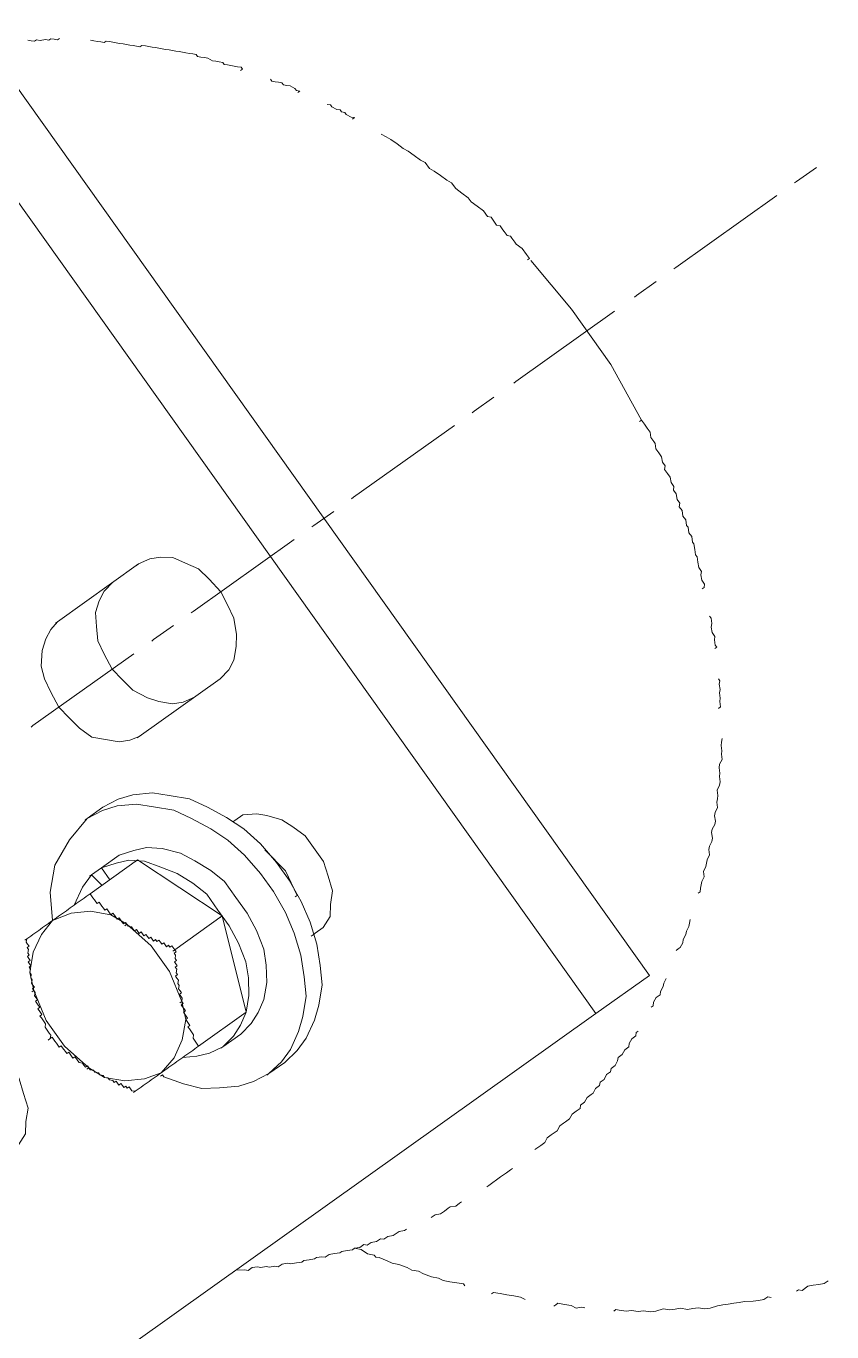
# Model space of a CAD drawing. Header units: feet. Extents: x 2321988 to 2329858, y 6722724 to 6730499.
# Drawn here: x 2326066.4843 to 2326066.7537, y 6726844.0058 to 6726844.4423 of the extents above; entities that cross this region are included whole.
import ezdxf

# ---------------------------------------------------------------- set-up
doc = ezdxf.new("R2010")
doc.units = ezdxf.units.FT
doc.header["$MEASUREMENT"] = 0
doc.layers.add('C-BESS-EQUIPMENT', color=255, linetype='Continuous')

# ---------------------------------------------------------------- blocks, each defined once
blk = doc.blocks.new('Midpoint Site Plan$0$A$C71e53a02')
at = {"lineweight": 9}
for points in [[(14.5878, 2.2462), (14.5781, 2.2364), (14.5684, 2.2267), (14.5586, 2.2267), (14.5489, 2.2169), (14.5294, 2.2072), (14.5196, 2.1974), (14.5099, 2.1974), (14.5001, 2.1877), (14.4904, 2.1779), (14.4806, 2.1779), (14.4904, 2.1779)], [(15.0069, 2.2462), (14.9971, 2.2462), (14.734, 2.2462), (14.734, -2.2559), (14.7438, -2.2559)], [(21.8184, 2.2462), (21.8087, 2.2462), (14.9971, 2.2462), (14.9971, -2.2559), (15.0069, -2.2559), (14.9971, -2.2559), (14.734, -2.2559)], [(14.3832, 2.1), (14.3735, 2.0902), (14.3637, 2.0805), (14.354, 2.0708), (14.3442, 2.061), (14.3345, 2.061), (14.3247, 2.0513), (14.315, 2.0415), (14.3052, 2.0318), (14.2955, 2.022), (14.2858, 2.0123), (14.276, 2.0025), (14.2663, 1.9928), (14.2565, 1.983), (14.2468, 1.9733), (14.237, 1.9636), (14.2273, 1.9636), (14.2175, 1.9538), (14.2078, 1.9441), (14.1981, 1.9343), (14.1883, 1.9246), (14.1786, 1.9148), (14.1688, 1.9051), (14.1591, 1.8953), (14.1493, 1.8856), (14.1396, 1.8759), (14.1298, 1.8661), (14.1201, 1.8564), (14.1103, 1.8466), (14.1006, 1.8369), (14.0909, 1.8271), (14.0811, 1.8174), (14.0714, 1.8076), (14.0714, 1.7979), (14.0616, 1.7882), (14.0519, 1.7784), (14.0421, 1.7687), (14.0324, 1.7492), (14.0226, 1.7394), (14.0129, 1.7297), (14.0032, 1.7199), (14.0032, 1.7102), (13.9934, 1.7005), (13.9837, 1.6907), (13.9739, 1.681), (13.9642, 1.6712), (13.9544, 1.6615), (13.9544, 1.6517), (13.9642, 1.6517)], [(14.3832, 2.1), (14.3832, 2.1)], [(13.8862, 1.5543), (13.8862, 1.5445), (13.8765, 1.5348), (13.8667, 1.525), (13.857, 1.5153), (13.857, 1.5056), (13.8472, 1.4958), (13.8375, 1.4861), (13.8278, 1.4666), (13.8278, 1.4568), (13.818, 1.4471), (13.8278, 1.4471)], [(13.7595, 1.3399), (13.7498, 1.3302), (13.7498, 1.3204), (13.74, 1.3009), (13.7303, 1.2912), (13.7303, 1.2814), (13.7206, 1.2717), (13.7206, 1.2619), (13.7108, 1.2425), (13.7011, 1.2327), (13.7108, 1.2327)], [(13.7595, 1.3399), (13.7595, 1.3399)], [(13.7011, 1.2327), (13.7011, 1.2327)], [(13.6523, 1.1158), (13.6426, 1.0963), (13.6329, 1.0768), (13.6231, 1.0476), (13.6134, 1.0183), (13.6036, 0.9988), (13.5939, 0.9696), (13.5841, 0.9404), (13.5744, 0.9209), (13.5744, 0.8916), (13.5646, 0.8722), (13.5549, 0.8429), (13.5452, 0.8137), (13.5354, 0.7942), (13.5354, 0.765), (13.5257, 0.7357), (13.5159, 0.7065), (13.5159, 0.687), (13.5062, 0.6578), (13.4964, 0.6285), (13.4964, 0.5993), (13.4867, 0.5896), (13.4867, 0.5798), (13.4867, 0.5603), (13.4867, 0.5506), (13.4769, 0.5408), (13.4769, 0.5213), (13.4769, 0.5116), (13.4769, 0.4921), (13.4672, 0.4824), (13.4672, 0.4726), (13.4672, 0.4531), (13.4672, 0.4434), (13.4575, 0.4142), (13.4575, 0.3849), (13.4575, 0.3654), (13.4672, 0.3654)], [(13.4575, 0.3557), (13.438, 0.1023), (13.438, -0.1705), (13.4672, -0.4239), (13.4672, -0.4434), (13.4672, -0.4629), (13.4672, -0.4824), (13.4769, -0.5019), (13.4769, -0.5213), (13.4769, -0.5311), (13.4867, -0.5506), (13.4867, -0.5701), (13.4867, -0.5896), (13.4964, -0.609), (13.4964, -0.6285), (13.5062, -0.6383), (13.5062, -0.6578), (13.5062, -0.6773), (13.5159, -0.6967), (13.5159, -0.7162), (13.5257, -0.726), (13.5257, -0.7455), (13.5354, -0.765), (13.5354, -0.7844), (13.5452, -0.7942), (13.5452, -0.8137), (13.5549, -0.8332), (13.5549, -0.8527), (13.5646, -0.8722), (13.5646, -0.8819), (13.5744, -0.9014), (13.5744, -0.9209), (13.5841, -0.9404), (13.5841, -0.9501), (13.5939, -0.9696), (13.6036, -0.9891), (13.6036, -0.9988), (13.6134, -1.0183), (13.6231, -1.0378), (13.6231, -1.0573), (13.6329, -1.067), (13.6426, -1.0865), (13.6426, -1.106), (13.6523, -1.1158), (13.6621, -1.1158)], [(15.4454, 0.2777), (15.3967, 0.268), (15.3577, 0.2485), (15.3187, 0.2193), (15.2895, 0.1705), (15.2602, 0.1218), (15.2505, 0.0633), (15.2407, -0.0049), (15.2505, -0.0633), (15.2602, -0.1218), (15.2895, -0.1803), (15.3187, -0.2193), (15.3577, -0.2582), (15.3967, -0.2777), (15.4454, -0.2875), (15.4551, -0.2875)], [(15.4454, -0.2875), (15.8449, -0.2875), (15.8839, -0.2777), (15.9229, -0.2582), (15.9618, -0.2193), (16.0008, -0.1803), (16.0203, -0.1218), (16.0301, -0.0633), (16.0398, -0.0049), (16.0301, 0.0633), (16.0203, 0.1218), (16.0008, 0.1705), (15.9618, 0.2193), (15.9229, 0.2485), (15.8839, 0.268), (15.8449, 0.2777), (15.8547, 0.2777)], [(15.8449, 0.2777), (15.4454, 0.2777), (15.4551, 0.2777)], [(15.5721, 0.2777), (15.6208, 0.268), (15.6598, 0.2485), (15.6987, 0.2193), (15.728, 0.1705), (15.7572, 0.1218), (15.767, 0.0633), (15.7767, -0.0049), (15.767, -0.0633), (15.7572, -0.1218), (15.728, -0.1803), (15.6987, -0.2193), (15.6598, -0.2582), (15.6208, -0.2777), (15.5721, -0.2875), (15.5818, -0.2875)], [(15.8449, -0.2875), (15.8547, -0.2875)], [(13.4672, -0.4239), (13.4769, -0.4239)], [(16.1275, -0.4336), (16.0593, -0.4434), (16.0008, -0.4629), (15.9326, -0.5019), (15.8839, -0.5506), (15.8254, -0.609), (15.7864, -0.6773), (15.7475, -0.7552), (15.7182, -0.8332), (15.6987, -0.9209), (15.689, -1.0183), (15.689, -1.106), (15.6987, -1.2035), (15.7182, -1.2912), (15.7475, -1.3789), (15.7864, -1.4568), (15.8254, -1.525), (15.8839, -1.5835), (15.9326, -1.6225), (16.0008, -1.6615), (16.0593, -1.681), (16.1275, -1.6907), (16.2055, -1.6907), (16.2152, -1.6907)], [(16.566, -1.4471), (16.5563, -1.4471), (16.5563, -1.4568), (16.5075, -1.525), (16.4588, -1.5835), (16.4004, -1.6225), (16.3321, -1.6615), (16.2737, -1.681), (16.2055, -1.6907), (16.1372, -1.681), (16.0788, -1.6615), (16.0106, -1.6225), (15.9618, -1.5835), (15.9034, -1.525), (15.8644, -1.4568), (15.8254, -1.3789), (15.7962, -1.2912), (15.7767, -1.2035), (15.767, -1.106), (15.767, -1.0183), (15.7767, -0.9209), (15.7962, -0.8332), (15.8254, -0.7552), (15.8644, -0.6773), (15.9034, -0.609), (15.9618, -0.5506), (16.0106, -0.5019), (16.0788, -0.4629), (16.1372, -0.4434), (16.2055, -0.4336), (16.1275, -0.4336), (16.1372, -0.4336)], [(16.5563, -0.687), (16.4978, -0.5896), (16.4198, -0.5116), (16.3127, -0.4629), (16.2055, -0.4336), (16.2152, -0.4336)], [(16.1957, -0.6285), (16.186, -0.6285), (16.1275, -0.648), (16.0788, -0.6675), (16.0301, -0.7065), (15.9813, -0.765), (15.9521, -0.8234), (15.9229, -0.8916), (15.9034, -0.9599), (15.9034, -1.0378), (15.9034, -1.1158), (15.9131, -1.1937), (15.9326, -1.2717), (15.9618, -1.3302), (16.0008, -1.3886), (16.0495, -1.4373), (16.0983, -1.4666), (16.147, -1.4861), (16.2055, -1.4958), (16.2932, -1.4958), (16.3029, -1.4958)], [(16.4491, -1.4373), (16.4004, -1.4666), (16.3516, -1.4861), (16.2932, -1.4958), (16.2347, -1.4861), (16.186, -1.4666), (16.1372, -1.4373), (16.0885, -1.3886), (16.0495, -1.3302), (16.0203, -1.2717), (16.0008, -1.1937), (15.9911, -1.1158), (15.9911, -1.0378), (15.9911, -0.9599), (16.0106, -0.8916), (16.0398, -0.8234), (16.0788, -0.765), (16.1178, -0.7065), (16.1665, -0.6675), (16.2152, -0.648), (16.2737, -0.6285), (16.2834, -0.6285)], [(16.2737, -0.687), (16.2737, -0.6285), (16.2834, -0.6285), (16.2737, -0.6285), (16.186, -0.6285)], [(16.3127, -0.687), (16.3224, -0.6285), (16.3321, -0.6285), (16.3224, -0.6285), (16.2737, -0.6285)], [(16.4491, -0.687), (16.3809, -0.648), (16.3224, -0.6285), (16.3321, -0.6285)], [(16.147, -0.687), (16.1372, -0.687), (15.9911, -1.067), (16.225, -1.067), (16.225, -1.0768), (16.2347, -1.0768), (16.2347, -1.0865), (16.2444, -1.0963), (16.2444, -1.106), (16.2542, -1.106), (16.2542, -1.1158), (16.2542, -1.1255), (16.2639, -1.1255), (16.2639, -1.1353), (16.2737, -1.145), (16.2737, -1.1547), (16.2834, -1.1547), (16.2834, -1.1645), (16.2834, -1.1742), (16.2932, -1.184), (16.2932, -1.1937), (16.3029, -1.2035), (16.3029, -1.2132), (16.3029, -1.223), (16.3127, -1.223), (16.3127, -1.2327), (16.3127, -1.2425), (16.3224, -1.2522), (16.3516, -1.3204), (16.4101, -1.3789), (16.4783, -1.4179), (16.5563, -1.4373), (16.566, -1.4373), (16.5563, -1.4373), (16.566, -1.4373), (16.5758, -1.4373), (16.5855, -1.4373), (16.5953, -1.4373), (16.605, -1.4373), (16.6147, -1.4373), (16.6245, -1.4373), (16.6342, -1.4373), (16.644, -1.4373), (16.6537, -1.4373), (16.6635, -1.4373), (16.6732, -1.4373), (16.683, -1.4373), (16.6927, -1.4373)], [(16.683, -0.687), (16.6732, -0.687), (16.6635, -0.687), (16.6537, -0.687), (16.644, -0.687), (16.6342, -0.687), (16.6245, -0.687), (16.6147, -0.687), (16.605, -0.687), (16.5953, -0.687), (16.5855, -0.687), (16.5758, -0.687), (16.566, -0.687), (16.5563, -0.687), (16.5368, -0.687), (16.527, -0.687), (16.5173, -0.687), (16.5075, -0.687), (16.4978, -0.687), (16.4881, -0.687), (16.4783, -0.687), (16.4686, -0.687), (16.4588, -0.687), (16.4491, -0.687), (16.4393, -0.687), (16.4296, -0.687), (16.4198, -0.687), (16.4101, -0.687), (16.4004, -0.687), (16.3906, -0.687), (16.3809, -0.687), (16.3711, -0.687), (16.1372, -0.687)], [(16.6927, -0.687), (16.683, -0.687), (16.6927, -0.6967), (16.6927, -0.7065), (16.6927, -0.7162), (16.7024, -0.7162), (16.7024, -0.726), (16.7122, -0.7357), (16.7122, -0.7455), (16.7219, -0.7455), (16.7219, -0.7552), (16.7219, -0.765), (16.7317, -0.765), (16.7317, -0.7747), (16.7317, -0.7844), (16.7414, -0.7844), (16.7414, -0.7942), (16.7512, -0.8039), (16.7512, -0.8137), (16.7609, -0.8234), (16.7609, -0.8332), (16.7707, -0.8429), (16.7707, -0.8527), (16.7707, -0.8624), (16.7804, -0.8624), (16.7804, -0.8722), (16.7512, -0.8039), (16.6927, -0.7455), (16.6245, -0.7065), (16.5563, -0.687), (16.4783, -0.7065), (16.4101, -0.7455), (16.3516, -0.8039), (16.3224, -0.8722), (16.3224, -0.8624), (16.3321, -0.8624), (16.3321, -0.8527), (16.3321, -0.8429), (16.3321, -0.8332), (16.3419, -0.8332), (16.3419, -0.8234), (16.3419, -0.8137), (16.3419, -0.8039), (16.3516, -0.8039), (16.3516, -0.7942), (16.3516, -0.7844), (16.3516, -0.7747), (16.3614, -0.7747), (16.3614, -0.765), (16.3614, -0.7552), (16.3614, -0.7455), (16.3614, -0.7357), (16.3711, -0.7357), (16.3711, -0.726), (16.3711, -0.7162), (16.3711, -0.7065), (16.3711, -0.6967), (16.3711, -0.687), (16.3809, -0.687), (16.3711, -0.687)], [(16.3711, -0.6967), (16.3711, -0.6967)], [(16.3711, -0.7065), (16.3711, -0.7065)], [(16.3711, -0.7162), (16.3711, -0.7162)], [(16.3711, -0.7162), (16.3711, -0.7162)], [(16.3711, -0.7162), (16.3711, -0.7162)], [(16.3711, -0.726), (16.3711, -0.726)], [(16.3711, -0.726), (16.3711, -0.726)], [(16.3906, -0.687), (16.3906, -0.687)], [(16.3906, -0.687), (16.3906, -0.687)], [(16.4004, -0.687), (16.4004, -0.687)], [(16.4004, -0.687), (16.4004, -0.687)], [(16.4004, -0.687), (16.4004, -0.687)], [(16.4101, -0.687), (16.4101, -0.687)], [(16.4101, -0.687), (16.4101, -0.687)], [(16.4198, -0.687), (16.4198, -0.687)], [(16.4198, -0.687), (16.4198, -0.687)], [(16.4296, -0.687), (16.4296, -0.687)], [(16.4296, -0.687), (16.4296, -0.687)], [(16.4296, -0.687), (16.4296, -0.687)], [(16.4393, -0.687), (16.4393, -0.687)], [(16.4393, -0.687), (16.4393, -0.687)], [(16.4491, -0.687), (16.4491, -0.687)], [(16.4491, -0.687), (16.4491, -0.687)], [(16.4491, -0.687), (16.4491, -0.687)], [(16.4588, -0.687), (16.4588, -0.687)], [(16.4588, -0.687), (16.4588, -0.687)], [(16.4686, -0.687), (16.4686, -0.687)], [(16.4686, -0.687), (16.4686, -0.687)], [(16.4686, -0.687), (16.4686, -0.687)], [(16.4783, -0.687), (16.4783, -0.687)], [(16.4783, -0.687), (16.4783, -0.687)], [(16.4881, -0.687), (16.4881, -0.687)], [(16.4881, -0.687), (16.4881, -0.687)], [(16.4881, -0.687), (16.4881, -0.687)], [(16.4978, -0.687), (16.4978, -0.687)], [(16.4978, -0.687), (16.4978, -0.687)], [(16.4978, -0.687), (16.4978, -0.687)], [(16.5075, -0.687), (16.5075, -0.687)], [(16.5075, -0.687), (16.5075, -0.687)], [(16.5173, -0.687), (16.5173, -0.687)], [(16.5173, -0.687), (16.5173, -0.687)], [(16.527, -0.687), (16.527, -0.687)], [(16.5368, -0.687), (16.5368, -0.687)], [(16.5563, -0.687), (16.5563, -0.687)], [(16.5563, -0.687), (16.5563, -0.687)], [(16.566, -0.687), (16.566, -0.687)], [(16.566, -0.687), (16.566, -0.687)], [(16.566, -0.687), (16.566, -0.687)], [(16.566, -0.687), (16.566, -0.687)], [(16.5758, -0.687), (16.5758, -0.687)], [(16.5758, -0.687), (16.5758, -0.687)], [(16.5758, -0.687), (16.5758, -0.687)], [(16.5758, -0.687), (16.5758, -0.687)], [(16.5758, -0.687), (16.5758, -0.687)], [(16.5758, -0.687), (16.5758, -0.687)], [(16.5855, -0.687), (16.5855, -0.687)], [(16.5855, -0.687), (16.5855, -0.687)], [(16.5855, -0.687), (16.5855, -0.687)], [(16.5855, -0.687), (16.5855, -0.687)], [(16.5855, -0.687), (16.5855, -0.687)], [(16.5855, -0.687), (16.5855, -0.687)], [(16.5855, -0.687), (16.5855, -0.687)], [(16.5855, -0.687), (16.5855, -0.687)], [(16.5953, -0.687), (16.5953, -0.687)], [(16.5953, -0.687), (16.5953, -0.687)], [(16.5953, -0.687), (16.5953, -0.687)], [(16.5953, -0.687), (16.5953, -0.687)], [(16.5953, -0.687), (16.5953, -0.687)], [(16.5953, -0.687), (16.5953, -0.687)], [(16.5953, -0.687), (16.5953, -0.687)], [(16.5953, -0.687), (16.5953, -0.687)], [(16.605, -0.687), (16.605, -0.687)], [(16.605, -0.687), (16.605, -0.687)], [(16.605, -0.687), (16.605, -0.687)], [(16.605, -0.687), (16.605, -0.687)], [(16.605, -0.687), (16.605, -0.687)], [(16.605, -0.687), (16.605, -0.687)], [(16.605, -0.687), (16.605, -0.687)], [(16.605, -0.687), (16.605, -0.687)], [(16.6147, -0.687), (16.6147, -0.687)], [(16.6147, -0.687), (16.6147, -0.687)], [(16.6147, -0.687), (16.6147, -0.687)], [(16.6147, -0.687), (16.6147, -0.687)], [(16.6147, -0.687), (16.6147, -0.687)], [(16.6147, -0.687), (16.6147, -0.687)], [(16.6147, -0.687), (16.6147, -0.687)], [(16.6147, -0.687), (16.6147, -0.687)], [(16.6147, -0.687), (16.6147, -0.687)], [(16.6245, -0.687), (16.6245, -0.687)], [(16.6245, -0.687), (16.6245, -0.687)], [(16.6245, -0.687), (16.6245, -0.687)], [(16.6245, -0.687), (16.6245, -0.687)], [(16.6245, -0.687), (16.6245, -0.687)], [(16.6245, -0.687), (16.6245, -0.687)], [(16.6245, -0.687), (16.6245, -0.687)], [(16.6245, -0.687), (16.6245, -0.687)], [(16.6245, -0.687), (16.6245, -0.687)], [(16.6342, -0.687), (16.6342, -0.687)], [(16.6342, -0.687), (16.6342, -0.687)], [(16.6342, -0.687), (16.6342, -0.687)], [(16.6342, -0.687), (16.6342, -0.687)], [(16.6342, -0.687), (16.6342, -0.687)], [(16.644, -0.687), (16.644, -0.687)], [(16.644, -0.687), (16.644, -0.687)], [(16.644, -0.687), (16.644, -0.687)], [(16.644, -0.687), (16.644, -0.687)], [(16.6537, -0.687), (16.6537, -0.687)], [(16.6537, -0.687), (16.6537, -0.687)], [(16.6537, -0.687), (16.6537, -0.687)], [(16.6537, -0.687), (16.6537, -0.687)], [(16.6537, -0.687), (16.6537, -0.687)], [(16.6635, -0.687), (16.6635, -0.687)], [(16.6635, -0.687), (16.6635, -0.687)], [(16.6635, -0.687), (16.6635, -0.687)], [(16.6635, -0.687), (16.6635, -0.687)], [(16.6732, -0.687), (16.6732, -0.687)], [(16.6732, -0.687), (16.6732, -0.687)], [(16.6732, -0.687), (16.6732, -0.687)], [(16.7024, -0.7162), (16.7024, -0.7162)], [(16.7024, -0.726), (16.7024, -0.726)], [(16.7024, -0.726), (16.7024, -0.726)], [(15.728, -0.7844), (15.689, -0.7844), (15.6403, -0.8137), (15.611, -0.8429), (15.5721, -0.8916), (15.5526, -0.9404), (15.5331, -0.9988), (15.5331, -1.067), (15.5331, -1.1255), (15.5526, -1.184), (15.5721, -1.2425), (15.611, -1.2814), (15.6403, -1.3204), (15.689, -1.3399), (15.728, -1.3399), (15.7377, -1.3399), (15.728, -1.3399)], [(16.3516, -0.7747), (16.3516, -0.7747)], [(16.3516, -0.7747), (16.3516, -0.7747)], [(16.3516, -0.7844), (16.3516, -0.7844)], [(16.3516, -0.7844), (16.3516, -0.7844)], [(16.3516, -0.7844), (16.3516, -0.7844)], [(16.3516, -0.7844), (16.3516, -0.7844)], [(16.3516, -0.7844), (16.3516, -0.7844)], [(16.3516, -0.7844), (16.3516, -0.7844)], [(16.3614, -0.7357), (16.3614, -0.7357)], [(16.3614, -0.7357), (16.3614, -0.7357)], [(16.3614, -0.7455), (16.3614, -0.7455)], [(16.3614, -0.7455), (16.3614, -0.7455)], [(16.3614, -0.7552), (16.3614, -0.7552)], [(16.3614, -0.7552), (16.3614, -0.7552)], [(16.3614, -0.765), (16.3614, -0.765)], [(16.3614, -0.765), (16.3614, -0.765)], [(16.3614, -0.765), (16.3614, -0.765)], [(16.3614, -0.765), (16.3614, -0.765)], [(16.3614, -0.7747), (16.3614, -0.7747)], [(16.3614, -0.7747), (16.3614, -0.7747)], [(16.7122, -0.7357), (16.7122, -0.7357)], [(16.7122, -0.7357), (16.7122, -0.7357)], [(16.7122, -0.7357), (16.7122, -0.7357)], [(16.7122, -0.7455), (16.7122, -0.7455)], [(16.7219, -0.7552), (16.7219, -0.7552)], [(16.7219, -0.7552), (16.7219, -0.7552)], [(16.7219, -0.765), (16.7219, -0.765)], [(16.7317, -0.765), (16.7317, -0.765)], [(16.7317, -0.7747), (16.7317, -0.7747)], [(16.7317, -0.7747), (16.7317, -0.7747)], [(16.7414, -0.7844), (16.7414, -0.7844)], [(17.2287, -0.7844), (17.1897, -0.7844), (17.141, -0.8137), (17.1117, -0.8429), (17.0727, -0.8916), (17.0533, -0.9404), (17.0338, -0.9988), (17.0338, -1.067), (17.0338, -1.1255), (17.0533, -1.184), (17.0727, -1.2425), (17.1117, -1.2814), (17.141, -1.3204), (17.1897, -1.3399), (17.2287, -1.3399), (17.2384, -1.3399), (17.2287, -1.3399)], [(16.3419, -0.8137), (16.3419, -0.8137)], [(16.3419, -0.8137), (16.3419, -0.8137)], [(16.3419, -0.8234), (16.3419, -0.8234)], [(16.3419, -0.8234), (16.3419, -0.8234)], [(16.3419, -0.8332), (16.3419, -0.8332)], [(16.3419, -0.8332), (16.3419, -0.8332)], [(16.3516, -0.7942), (16.3516, -0.7942)], [(16.3516, -0.7942), (16.3516, -0.7942)], [(16.3516, -0.7942), (16.3516, -0.7942)], [(16.3516, -0.7942), (16.3516, -0.7942)], [(16.3516, -0.8039), (16.3516, -0.8039)], [(16.7414, -0.7942), (16.7414, -0.7942)], [(16.7414, -0.7942), (16.7414, -0.7942)], [(16.7414, -0.7942), (16.7414, -0.7942)], [(16.7512, -0.8039), (16.7512, -0.8039)], [(16.7512, -0.8039), (16.7512, -0.8039)], [(16.7512, -0.8137), (16.7512, -0.8137)], [(16.7512, -0.8137), (16.7512, -0.8137)], [(16.7609, -0.8234), (16.7609, -0.8234)], [(16.7609, -0.8234), (16.7609, -0.8234)], [(16.7609, -0.8332), (16.7609, -0.8332)], [(16.7609, -0.8332), (16.7609, -0.8332)], [(16.7609, -0.8332), (16.7609, -0.8332)], [(16.3711, -1.4373), (16.3809, -1.4373), (16.3711, -1.4373), (16.3711, -1.4276), (16.3711, -1.4179), (16.3711, -1.4081), (16.3711, -1.3984), (16.3614, -1.3886), (16.3614, -1.3789), (16.3614, -1.3691), (16.3614, -1.3594), (16.3614, -1.3496), (16.3516, -1.3496), (16.3516, -1.3399), (16.3516, -1.3302), (16.3516, -1.3204), (16.3419, -1.3204), (16.3419, -1.3107), (16.3419, -1.3009), (16.3419, -1.2912), (16.3321, -1.2912), (16.3321, -1.2814), (16.3321, -1.2717), (16.3321, -1.2619), (16.3224, -1.2619), (16.3224, -1.2522), (16.3321, -1.2522), (16.3224, -1.2522), (16.2932, -1.1255), (16.2932, -0.9988), (16.3224, -0.8722), (16.3224, -0.8819), (16.3127, -0.8916), (16.3127, -0.9014), (16.3127, -0.9111), (16.3029, -0.9111), (16.3029, -0.9209), (16.3029, -0.9306), (16.2932, -0.9306), (16.2932, -0.9404), (16.2932, -0.9501), (16.2834, -0.9501), (16.2834, -0.9599), (16.2834, -0.9696), (16.2737, -0.9696), (16.2737, -0.9793), (16.2737, -0.9891), (16.2639, -0.9891), (16.2639, -0.9988), (16.2542, -0.9988), (16.2542, -1.0086), (16.2542, -1.0183), (16.2444, -1.0183), (16.2444, -1.0281), (16.2444, -1.0378), (16.2347, -1.0378), (16.2347, -1.0476), (16.225, -1.0476), (16.225, -1.067), (16.2347, -1.067), (16.225, -1.067)], [(16.3224, -0.8722), (16.3224, -0.8722)], [(16.3224, -0.8819), (16.3224, -0.8819)], [(16.3321, -0.8429), (16.3321, -0.8429)], [(16.3321, -0.8429), (16.3321, -0.8429)], [(16.3321, -0.8527), (16.3321, -0.8527)], [(16.3321, -0.8527), (16.3321, -0.8527)], [(16.8389, -1.067), (16.8291, -1.0573), (16.8291, -1.0476), (16.8291, -1.0378), (16.8291, -1.0281), (16.8291, -1.0183), (16.8194, -1.0086), (16.8194, -0.9988), (16.8194, -0.9891), (16.8194, -0.9793), (16.8194, -0.9696), (16.8096, -0.9696), (16.8096, -0.9599), (16.8096, -0.9501), (16.8096, -0.9404), (16.7999, -0.9404), (16.7999, -0.9306), (16.7999, -0.9209), (16.7999, -0.9111), (16.7901, -0.9111), (16.7901, -0.9014), (16.7901, -0.8916), (16.7804, -0.8819), (16.7804, -0.8722), (16.8096, -0.9988), (16.8096, -1.1255), (16.7804, -1.2522), (16.7512, -1.3204), (16.7414, -1.3302), (16.7414, -1.3399), (16.7317, -1.3496), (16.7317, -1.3594), (16.7219, -1.3594), (16.7219, -1.3691), (16.7219, -1.3789), (16.7122, -1.3789), (16.7122, -1.3886), (16.7122, -1.3984), (16.7024, -1.3984), (16.7024, -1.4081), (16.6927, -1.4081), (16.6927, -1.4179), (16.6927, -1.4276), (16.683, -1.4373)], [(16.7707, -0.8429), (16.7707, -0.8429)], [(16.7707, -0.8429), (16.7707, -0.8429)], [(16.7707, -0.8527), (16.7707, -0.8527)], [(16.7707, -0.8527), (16.7707, -0.8527)], [(16.7707, -0.8624), (16.7707, -0.8624)], [(16.7804, -0.8624), (16.7804, -0.8624)], [(16.7804, -0.8722), (16.7804, -0.8722)], [(16.2932, -0.9306), (16.2932, -0.9306)], [(16.2932, -0.9404), (16.2932, -0.9404)], [(16.2932, -0.9404), (16.2932, -0.9404)], [(16.3029, -0.9111), (16.3029, -0.9111)], [(16.3029, -0.9209), (16.3029, -0.9209)], [(16.3029, -0.9209), (16.3029, -0.9209)], [(16.3029, -0.9306), (16.3029, -0.9306)], [(16.3127, -0.8916), (16.3127, -0.8916)], [(16.3127, -0.8916), (16.3127, -0.8916)], [(16.3127, -0.9014), (16.3127, -0.9014)], [(16.3127, -0.9014), (16.3127, -0.9014)], [(16.3127, -0.9014), (16.3127, -0.9014)], [(16.7901, -0.8916), (16.7901, -0.8916)], [(16.7901, -0.9014), (16.7901, -0.9014)], [(16.7901, -0.9014), (16.7901, -0.9014)], [(16.7901, -0.9014), (16.7901, -0.9014)], [(16.7901, -0.9111), (16.7901, -0.9111)], [(16.7999, -0.9209), (16.7999, -0.9209)], [(16.7999, -0.9209), (16.7999, -0.9209)], [(16.7999, -0.9306), (16.7999, -0.9306)], [(16.7999, -0.9306), (16.7999, -0.9306)], [(16.7999, -0.9306), (16.7999, -0.9306)], [(16.8096, -0.9404), (16.8096, -0.9404)], [(15.6987, -0.9501), (15.6792, -1.067), (15.6987, -1.1742), (15.7085, -1.1742)], [(16.2639, -0.9891), (16.2639, -0.9891)], [(16.2737, -0.9696), (16.2737, -0.9696)], [(16.2737, -0.9793), (16.2737, -0.9793)], [(16.2737, -0.9793), (16.2737, -0.9793)], [(16.2834, -0.9501), (16.2834, -0.9501)], [(16.2834, -0.9599), (16.2834, -0.9599)], [(16.2834, -0.9599), (16.2834, -0.9599)], [(16.2834, -0.9696), (16.2834, -0.9696)], [(16.8096, -0.9501), (16.8096, -0.9501)], [(16.8096, -0.9501), (16.8096, -0.9501)], [(16.8096, -0.9599), (16.8096, -0.9599)], [(16.8096, -0.9599), (16.8096, -0.9599)], [(16.8096, -0.9599), (16.8096, -0.9599)], [(16.8096, -0.9599), (16.8096, -0.9599)], [(16.8096, -0.9696), (16.8096, -0.9696)], [(16.8096, -0.9696), (16.8096, -0.9696)], [(16.8096, -0.9696), (16.8096, -0.9696)], [(16.8096, -0.9696), (16.8096, -0.9696)], [(16.8096, -0.9696), (16.8096, -0.9696)], [(16.8194, -0.9793), (16.8194, -0.9793)], [(16.8194, -0.9793), (16.8194, -0.9793)], [(16.8194, -0.9793), (16.8194, -0.9793)], [(16.8194, -0.9793), (16.8194, -0.9793)], [(16.8194, -0.9793), (16.8194, -0.9793)], [(16.8194, -0.9793), (16.8194, -0.9793)], [(16.8194, -0.9891), (16.8194, -0.9891)], [(16.8194, -0.9891), (16.8194, -0.9891)], [(16.2444, -1.0183), (16.2444, -1.0183)], [(16.2444, -1.0281), (16.2444, -1.0281)], [(16.2444, -1.0281), (16.2444, -1.0281)], [(16.2542, -1.0086), (16.2542, -1.0086)], [(16.2542, -1.0086), (16.2542, -1.0086)], [(16.2542, -1.0183), (16.2542, -1.0183)], [(16.2639, -0.9988), (16.2639, -0.9988)], [(16.2639, -0.9988), (16.2639, -0.9988)], [(16.8194, -0.9988), (16.8194, -0.9988)], [(16.8194, -0.9988), (16.8194, -0.9988)], [(16.8194, -0.9988), (16.8194, -0.9988)], [(16.8194, -1.0086), (16.8194, -1.0086)], [(16.8194, -1.0086), (16.8194, -1.0086)], [(16.8291, -1.0183), (16.8291, -1.0183)], [(16.8291, -1.0183), (16.8291, -1.0183)], [(16.8291, -1.0183), (16.8291, -1.0183)], [(16.8291, -1.0281), (16.8291, -1.0281)], [(16.8291, -1.0281), (16.8291, -1.0281)], [(16.8291, -1.0378), (16.8291, -1.0378)], [(16.8291, -1.0378), (16.8291, -1.0378)], [(16.0008, -1.067), (15.9911, -1.067), (16.1372, -1.4373), (16.3711, -1.4373), (16.3809, -1.4373), (16.3906, -1.4373), (16.4004, -1.4373), (16.4101, -1.4373), (16.4198, -1.4373), (16.4296, -1.4373), (16.4393, -1.4373), (16.4491, -1.4373), (16.4588, -1.4373), (16.4686, -1.4373), (16.4783, -1.4373), (16.4881, -1.4373), (16.4978, -1.4373), (16.5075, -1.4373), (16.5173, -1.4373), (16.527, -1.4373), (16.5368, -1.4373), (16.5563, -1.4373), (16.6245, -1.4179), (16.6927, -1.3789), (16.7512, -1.3204), (16.7512, -1.3107), (16.7609, -1.3009), (16.7609, -1.2912), (16.7707, -1.2814), (16.7707, -1.2717), (16.7804, -1.2619), (16.7804, -1.2522), (16.7901, -1.2522), (16.7804, -1.2522), (16.7804, -1.2425), (16.7901, -1.2425), (16.7901, -1.2327), (16.7901, -1.223), (16.7999, -1.2132), (16.7999, -1.2035), (16.7999, -1.1937), (16.7999, -1.184), (16.8096, -1.184), (16.8096, -1.1742), (16.8096, -1.1645), (16.8096, -1.1547), (16.8194, -1.1547), (16.8194, -1.145), (16.8194, -1.1353), (16.8194, -1.1255), (16.8194, -1.1158), (16.8291, -1.1158), (16.8291, -1.106), (16.8291, -1.0963), (16.8291, -1.0865), (16.8291, -1.0768), (16.8291, -1.067), (16.8389, -1.067), (16.8486, -1.067)], [(16.225, -1.067), (16.225, -1.067)], [(16.2347, -1.0865), (16.2347, -1.0865)], [(16.2444, -1.0963), (16.2444, -1.0963)], [(16.2444, -1.0963), (16.2444, -1.0963)], [(16.2444, -1.0963), (16.2444, -1.0963)], [(16.8291, -1.0476), (16.8291, -1.0476)], [(16.8291, -1.0476), (16.8291, -1.0476)], [(16.8291, -1.0768), (16.8291, -1.0768)], [(16.8291, -1.0865), (16.8291, -1.0865)], [(16.8291, -1.0963), (16.8291, -1.0963)], [(16.8291, -1.0963), (16.8291, -1.0963)], [(16.8291, -1.0963), (16.8291, -1.0963)], [(16.2444, -1.106), (16.2444, -1.106)], [(16.2542, -1.1158), (16.2542, -1.1158)], [(16.2542, -1.1158), (16.2542, -1.1158)], [(16.2639, -1.1255), (16.2639, -1.1255)], [(16.2639, -1.1255), (16.2639, -1.1255)], [(16.2639, -1.1353), (16.2639, -1.1353)], [(16.2639, -1.1353), (16.2639, -1.1353)], [(16.2737, -1.145), (16.2737, -1.145)], [(16.2737, -1.145), (16.2737, -1.145)], [(16.8194, -1.1158), (16.8194, -1.1158)], [(16.8194, -1.1255), (16.8194, -1.1255)], [(16.8194, -1.1255), (16.8194, -1.1255)], [(16.8194, -1.1255), (16.8194, -1.1255)], [(16.8194, -1.1353), (16.8194, -1.1353)], [(16.8194, -1.1353), (16.8194, -1.1353)], [(16.8194, -1.145), (16.8194, -1.145)], [(16.8194, -1.145), (16.8194, -1.145)], [(16.8291, -1.106), (16.8291, -1.106)], [(16.8291, -1.106), (16.8291, -1.106)], [(16.2737, -1.1547), (16.2737, -1.1547)], [(16.2737, -1.1547), (16.2737, -1.1547)], [(16.2834, -1.1645), (16.2834, -1.1645)], [(16.2834, -1.1645), (16.2834, -1.1645)], [(16.2834, -1.1742), (16.2834, -1.1742)], [(16.2834, -1.1742), (16.2834, -1.1742)], [(16.2932, -1.184), (16.2932, -1.184)], [(16.2932, -1.184), (16.2932, -1.184)], [(16.2932, -1.184), (16.2932, -1.184)], [(16.2932, -1.1937), (16.2932, -1.1937)], [(16.2932, -1.1937), (16.2932, -1.1937)], [(16.3029, -1.2035), (16.3029, -1.2035)], [(16.3029, -1.2035), (16.3029, -1.2035)], [(16.7999, -1.1937), (16.7999, -1.1937)], [(16.7999, -1.1937), (16.7999, -1.1937)], [(16.7999, -1.2035), (16.7999, -1.2035)], [(16.7999, -1.2035), (16.7999, -1.2035)], [(16.8096, -1.1547), (16.8096, -1.1547)], [(16.8096, -1.1645), (16.8096, -1.1645)], [(16.8096, -1.1645), (16.8096, -1.1645)], [(16.8096, -1.1742), (16.8096, -1.1742)], [(16.8096, -1.1742), (16.8096, -1.1742)], [(16.8096, -1.184), (16.8096, -1.184)], [(16.8096, -1.184), (16.8096, -1.184)], [(16.8194, -1.1547), (16.8194, -1.1547)], [(13.7011, -1.223), (13.7011, -1.2327), (13.7108, -1.2522), (13.7206, -1.2619), (13.7303, -1.2814), (13.7303, -1.3009), (13.74, -1.3107), (13.7498, -1.3302), (13.7498, -1.3399), (13.7595, -1.3399)], [(16.3029, -1.2132), (16.3029, -1.2132)], [(16.3029, -1.2132), (16.3029, -1.2132)], [(16.3127, -1.223), (16.3127, -1.223)], [(16.3127, -1.223), (16.3127, -1.223)], [(16.3224, -1.2522), (16.3224, -1.2522)], [(16.7804, -1.2425), (16.7804, -1.2425)], [(16.7901, -1.223), (16.7901, -1.223)], [(16.7901, -1.223), (16.7901, -1.223)], [(16.7901, -1.223), (16.7901, -1.223)], [(16.7901, -1.2327), (16.7901, -1.2327)], [(16.7901, -1.2327), (16.7901, -1.2327)], [(16.7999, -1.2132), (16.7999, -1.2132)], [(16.7999, -1.2132), (16.7999, -1.2132)], [(16.3224, -1.2619), (16.3224, -1.2619)], [(16.3321, -1.2717), (16.3321, -1.2717)], [(16.3321, -1.2717), (16.3321, -1.2717)], [(16.3321, -1.2814), (16.3321, -1.2814)], [(16.3321, -1.2814), (16.3321, -1.2814)], [(16.3419, -1.2912), (16.3419, -1.2912)], [(16.3419, -1.2912), (16.3419, -1.2912)], [(16.3419, -1.3009), (16.3419, -1.3009)], [(16.3419, -1.3009), (16.3419, -1.3009)], [(16.7609, -1.2912), (16.7609, -1.2912)], [(16.7609, -1.2912), (16.7609, -1.2912)], [(16.7609, -1.2912), (16.7609, -1.2912)], [(16.7609, -1.3009), (16.7609, -1.3009)], [(16.7609, -1.3009), (16.7609, -1.3009)], [(16.7707, -1.2717), (16.7707, -1.2717)], [(16.7707, -1.2814), (16.7707, -1.2814)], [(16.7707, -1.2814), (16.7707, -1.2814)], [(15.7377, -1.3399), (15.7475, -1.3399)], [(16.3419, -1.3107), (16.3419, -1.3107)], [(16.3419, -1.3107), (16.3419, -1.3107)], [(16.3516, -1.3204), (16.3516, -1.3204)], [(16.3516, -1.3204), (16.3516, -1.3204)], [(16.3516, -1.3302), (16.3516, -1.3302)], [(16.3516, -1.3302), (16.3516, -1.3302)], [(16.3516, -1.3399), (16.3516, -1.3399)], [(16.3516, -1.3399), (16.3516, -1.3399)], [(16.3516, -1.3496), (16.3516, -1.3496)], [(16.3516, -1.3496), (16.3516, -1.3496)], [(16.3614, -1.3594), (16.3614, -1.3594)], [(16.3614, -1.3594), (16.3614, -1.3594)], [(16.7317, -1.3496), (16.7317, -1.3496)], [(16.7317, -1.3496), (16.7317, -1.3496)], [(16.7317, -1.3496), (16.7317, -1.3496)], [(16.7317, -1.3594), (16.7317, -1.3594)], [(16.7414, -1.3302), (16.7414, -1.3302)], [(16.7414, -1.3302), (16.7414, -1.3302)], [(16.7414, -1.3399), (16.7414, -1.3399)], [(16.7414, -1.3399), (16.7414, -1.3399)], [(16.7512, -1.3107), (16.7512, -1.3107)], [(16.7512, -1.3107), (16.7512, -1.3107)], [(16.7512, -1.3204), (16.7512, -1.3204)], [(16.7512, -1.3204), (16.7512, -1.3204)], [(16.7512, -1.3204), (16.7512, -1.3204)], [(16.3614, -1.3691), (16.3614, -1.3691)], [(16.3614, -1.3691), (16.3614, -1.3691)], [(16.3614, -1.3789), (16.3614, -1.3789)], [(16.3614, -1.3789), (16.3614, -1.3789)], [(16.3614, -1.3789), (16.3614, -1.3789)], [(16.3614, -1.3886), (16.3614, -1.3886)], [(16.3614, -1.3886), (16.3614, -1.3886)], [(16.3711, -1.3984), (16.3711, -1.3984)], [(16.3711, -1.3984), (16.3711, -1.3984)], [(16.3711, -1.4081), (16.3711, -1.4081)], [(16.3711, -1.4081), (16.3711, -1.4081)], [(16.3711, -1.4081), (16.3711, -1.4081)], [(16.7024, -1.3984), (16.7024, -1.3984)], [(16.7024, -1.4081), (16.7024, -1.4081)], [(16.7024, -1.4081), (16.7024, -1.4081)], [(16.7122, -1.3789), (16.7122, -1.3789)], [(16.7122, -1.3886), (16.7122, -1.3886)], [(16.7122, -1.3886), (16.7122, -1.3886)], [(16.7219, -1.3691), (16.7219, -1.3691)], [(16.7219, -1.3691), (16.7219, -1.3691)], [(16.7219, -1.3789), (16.7219, -1.3789)], [(13.818, -1.4471), (13.818, -1.4568), (13.8278, -1.4666), (13.8375, -1.4861), (13.8472, -1.4958), (13.857, -1.5153), (13.8667, -1.525), (13.8765, -1.5445), (13.8862, -1.5445)], [(16.3711, -1.4179), (16.3711, -1.4179)], [(16.3711, -1.4373), (16.3711, -1.4373)], [(16.3906, -1.4373), (16.3906, -1.4373)], [(16.3906, -1.4373), (16.3906, -1.4373)], [(16.4004, -1.4373), (16.4004, -1.4373)], [(16.4004, -1.4373), (16.4004, -1.4373)], [(16.4004, -1.4373), (16.4004, -1.4373)], [(16.4101, -1.4373), (16.4101, -1.4373)], [(16.4101, -1.4373), (16.4101, -1.4373)], [(16.4198, -1.4373), (16.4198, -1.4373)], [(16.4198, -1.4373), (16.4198, -1.4373)], [(16.4296, -1.4373), (16.4296, -1.4373)], [(16.4296, -1.4373), (16.4296, -1.4373)], [(16.4296, -1.4373), (16.4296, -1.4373)], [(16.4393, -1.4373), (16.4393, -1.4373)], [(16.4393, -1.4373), (16.4393, -1.4373)], [(16.4491, -1.4373), (16.4491, -1.4373)], [(16.4491, -1.4373), (16.4491, -1.4373)], [(16.4491, -1.4373), (16.4491, -1.4373)], [(16.4588, -1.4373), (16.4588, -1.4373)], [(16.4588, -1.4373), (16.4588, -1.4373)], [(16.4686, -1.4373), (16.4686, -1.4373)], [(16.4686, -1.4373), (16.4686, -1.4373)], [(16.4686, -1.4373), (16.4686, -1.4373)], [(16.4783, -1.4373), (16.4783, -1.4373)], [(16.4783, -1.4373), (16.4783, -1.4373)], [(16.4881, -1.4373), (16.4881, -1.4373)], [(16.4881, -1.4373), (16.4881, -1.4373)], [(16.4881, -1.4373), (16.4881, -1.4373)], [(16.4978, -1.4373), (16.4978, -1.4373)], [(16.4978, -1.4373), (16.4978, -1.4373)], [(16.4978, -1.4373), (16.4978, -1.4373)], [(16.5075, -1.4373), (16.5075, -1.4373)], [(16.5075, -1.4373), (16.5075, -1.4373)], [(16.5173, -1.4373), (16.5173, -1.4373)], [(16.5173, -1.4373), (16.5173, -1.4373)], [(16.527, -1.4373), (16.527, -1.4373)], [(16.5368, -1.4373), (16.5368, -1.4373)], [(16.5563, -1.4373), (16.5563, -1.4373)], [(16.5563, -1.4373), (16.5563, -1.4373)], [(16.566, -1.4373), (16.566, -1.4373)], [(16.566, -1.4373), (16.566, -1.4373)], [(16.566, -1.4373), (16.566, -1.4373)], [(16.566, -1.4373), (16.566, -1.4373)], [(16.5758, -1.4373), (16.5758, -1.4373)], [(16.5758, -1.4373), (16.5758, -1.4373)], [(16.5758, -1.4373), (16.5758, -1.4373)], [(16.5758, -1.4373), (16.5758, -1.4373)], [(16.5758, -1.4373), (16.5758, -1.4373)], [(16.5758, -1.4373), (16.5758, -1.4373)], [(16.5855, -1.4373), (16.5855, -1.4373)], [(16.5855, -1.4373), (16.5855, -1.4373)], [(16.5855, -1.4373), (16.5855, -1.4373)], [(16.5855, -1.4373), (16.5855, -1.4373)], [(16.5855, -1.4373), (16.5855, -1.4373)], [(16.5855, -1.4373), (16.5855, -1.4373)], [(16.5855, -1.4373), (16.5855, -1.4373)], [(16.5855, -1.4373), (16.5855, -1.4373)], [(16.5953, -1.4373), (16.5953, -1.4373)], [(16.5953, -1.4373), (16.5953, -1.4373)], [(16.5953, -1.4373), (16.5953, -1.4373)], [(16.5953, -1.4373), (16.5953, -1.4373)], [(16.5953, -1.4373), (16.5953, -1.4373)], [(16.5953, -1.4373), (16.5953, -1.4373)], [(16.5953, -1.4373), (16.5953, -1.4373)], [(16.5953, -1.4373), (16.5953, -1.4373)], [(16.605, -1.4373), (16.605, -1.4373)], [(16.605, -1.4373), (16.605, -1.4373)], [(16.605, -1.4373), (16.605, -1.4373)], [(16.605, -1.4373), (16.605, -1.4373)], [(16.605, -1.4373), (16.605, -1.4373)], [(16.605, -1.4373), (16.605, -1.4373)], [(16.605, -1.4373), (16.605, -1.4373)], [(16.605, -1.4373), (16.605, -1.4373)], [(16.6147, -1.4373), (16.6147, -1.4373)], [(16.6147, -1.4373), (16.6147, -1.4373)], [(16.6147, -1.4373), (16.6147, -1.4373)], [(16.6147, -1.4373), (16.6147, -1.4373)], [(16.6147, -1.4373), (16.6147, -1.4373)], [(16.6147, -1.4373), (16.6147, -1.4373)], [(16.6147, -1.4373), (16.6147, -1.4373)], [(16.6147, -1.4373), (16.6147, -1.4373)], [(16.6147, -1.4373), (16.6147, -1.4373)], [(16.6245, -1.4373), (16.6245, -1.4373)], [(16.6245, -1.4373), (16.6245, -1.4373)], [(16.6245, -1.4373), (16.6245, -1.4373)], [(16.6245, -1.4373), (16.6245, -1.4373)], [(16.6245, -1.4373), (16.6245, -1.4373)], [(16.6245, -1.4373), (16.6245, -1.4373)], [(16.6245, -1.4373), (16.6245, -1.4373)], [(16.6245, -1.4373), (16.6245, -1.4373)], [(16.6245, -1.4373), (16.6245, -1.4373)], [(16.6342, -1.4373), (16.6342, -1.4373)], [(16.6342, -1.4373), (16.6342, -1.4373)], [(16.6342, -1.4373), (16.6342, -1.4373)], [(16.6342, -1.4373), (16.6342, -1.4373)], [(16.6342, -1.4373), (16.6342, -1.4373)], [(16.644, -1.4373), (16.644, -1.4373)], [(16.644, -1.4373), (16.644, -1.4373)], [(16.644, -1.4373), (16.644, -1.4373)], [(16.644, -1.4373), (16.644, -1.4373)], [(16.6537, -1.4373), (16.6537, -1.4373)], [(16.6537, -1.4373), (16.6537, -1.4373)], [(16.6537, -1.4373), (16.6537, -1.4373)], [(16.6537, -1.4373), (16.6537, -1.4373)], [(16.6537, -1.4373), (16.6537, -1.4373)], [(16.6635, -1.4373), (16.6635, -1.4373)], [(16.6635, -1.4373), (16.6635, -1.4373)], [(16.6635, -1.4373), (16.6635, -1.4373)], [(16.6635, -1.4373), (16.6635, -1.4373)], [(16.6732, -1.4373), (16.6732, -1.4373)], [(16.6732, -1.4373), (16.6732, -1.4373)], [(16.6732, -1.4373), (16.6732, -1.4373)], [(16.683, -1.4373), (16.683, -1.4373)], [(16.6927, -1.4179), (16.6927, -1.4179)], [(13.8765, -1.5445), (13.8765, -1.5445)], [(13.9447, -1.6517), (13.9544, -1.6615), (13.9642, -1.6712), (13.9739, -1.6907), (13.9837, -1.7005), (13.9934, -1.7199), (14.0129, -1.7297), (14.0226, -1.7394), (14.0324, -1.7589), (14.0421, -1.7687), (14.0519, -1.7882), (14.0616, -1.7979), (14.0811, -1.8076), (14.0909, -1.8271), (14.1006, -1.8369), (14.1103, -1.8466), (14.1201, -1.8661), (14.1396, -1.8759), (14.1493, -1.8856), (14.1591, -1.9051), (14.1688, -1.9148), (14.1883, -1.9246), (14.1981, -1.9343), (14.2078, -1.9538), (14.2175, -1.9636), (14.237, -1.9733), (14.2468, -1.983), (14.2565, -2.0025), (14.276, -2.0123), (14.2858, -2.022), (14.2955, -2.0318), (14.315, -2.0415), (14.3247, -2.061), (14.3442, -2.0708), (14.354, -2.0805), (14.3637, -2.0902), (14.3735, -2.1), (14.3832, -2.1)], [(16.1275, -1.6907), (16.1372, -1.6907)], [(14.4709, -2.1682), (14.4806, -2.1779), (14.4904, -2.1877), (14.5099, -2.1974), (14.5196, -2.2072), (14.5391, -2.2169), (14.5489, -2.2267), (14.5684, -2.2364), (14.5781, -2.2364), (14.5878, -2.2364)], [(14.9971, -2.2559), (21.8087, -2.2559), (21.8184, -2.2559)], [(16.1178, -2.519), (16.1275, -2.519), (16.147, -2.5093), (16.1567, -2.5093), (16.1762, -2.5093), (16.1957, -2.4995), (16.2152, -2.4995), (16.225, -2.4898), (16.2444, -2.4898), (16.2639, -2.48), (16.2834, -2.48), (16.2932, -2.4703), (16.3127, -2.4703), (16.3321, -2.4605), (16.3419, -2.4605), (16.3614, -2.4508), (16.3809, -2.4411), (16.3906, -2.4411), (16.4101, -2.4313), (16.4296, -2.4216), (16.4491, -2.4216), (16.4588, -2.4118), (16.4783, -2.4021), (16.4881, -2.4021), (16.5075, -2.3923), (16.527, -2.3826), (16.5368, -2.3826), (16.5563, -2.3728), (16.5758, -2.3631), (16.5855, -2.3533), (16.605, -2.3436), (16.6245, -2.3436), (16.6342, -2.3339), (16.6537, -2.3241), (16.6635, -2.3144), (16.683, -2.3046), (16.6927, -2.2949), (16.7122, -2.2851), (16.7317, -2.2851), (16.7414, -2.2754), (16.7707, -2.2559), (16.7804, -2.2559)], [(14.6853, -2.3046), (14.6853, -2.3046)], [(14.6853, -2.3046), (14.7048, -2.3144), (14.7145, -2.3241), (14.734, -2.3339), (14.7438, -2.3436), (14.7632, -2.3436), (14.7827, -2.3533), (14.7925, -2.3631), (14.8022, -2.3631)], [(14.8997, -2.4118), (14.9094, -2.4118), (14.9192, -2.4216), (14.9386, -2.4216), (14.9581, -2.4313), (14.9679, -2.4411), (14.9874, -2.4411), (15.0069, -2.4508), (15.0264, -2.4508), (15.0361, -2.4605), (15.0556, -2.4703), (15.0751, -2.4703), (15.0848, -2.48), (15.1043, -2.48), (15.1238, -2.4898), (15.1433, -2.4898), (15.153, -2.4995), (15.1725, -2.4995), (15.192, -2.5093), (15.2018, -2.5093), (15.2212, -2.5093), (15.2407, -2.519), (15.2602, -2.519), (15.27, -2.5288), (15.2895, -2.5288), (15.3089, -2.5288), (15.3284, -2.5385), (15.3479, -2.5385), (15.3577, -2.5385), (15.3772, -2.5385), (15.3967, -2.5482), (15.4161, -2.5482), (15.4259, -2.5482), (15.4454, -2.5482), (15.4649, -2.558), (15.4844, -2.558), (15.5038, -2.558), (15.5136, -2.558)], [(16.0593, -2.8406), (16.0593, -2.8308), (16.0788, -2.8114), (16.0983, -2.7919), (16.1178, -2.7724), (16.1275, -2.7529), (16.147, -2.7334), (16.1665, -2.7042), (16.1762, -2.6847), (16.1957, -2.6652), (16.2055, -2.6457), (16.225, -2.6165), (16.2444, -2.597), (16.2542, -2.5775), (16.2737, -2.5482), (16.2834, -2.5385), (16.2834, -2.5288), (16.2932, -2.519), (16.3029, -2.5093), (16.3127, -2.48), (16.3321, -2.4605), (16.3419, -2.4605)], [(15.5038, -2.558), (15.5038, -2.558)], [(15.8741, -2.558), (15.8839, -2.558), (15.9034, -2.558), (15.9229, -2.5482), (15.9326, -2.5482), (15.9521, -2.5482), (15.9716, -2.5482), (15.9911, -2.5385), (16.0008, -2.5385), (16.0106, -2.5385)], [(15.6305, -2.5677), (15.6403, -2.5677), (15.6598, -2.5677), (15.6792, -2.5677), (15.689, -2.5677), (15.7085, -2.5677), (15.728, -2.5677), (15.7475, -2.5677), (15.7572, -2.5677)], [(15.7475, -2.5677), (15.7475, -2.5677)], [(15.8936, -3.0257), (15.9034, -3.0062), (15.9229, -2.9868), (15.9424, -2.9673), (15.9618, -2.9478), (15.9813, -2.9283), (15.9911, -2.9283)], [(15.7182, -3.1914), (15.728, -3.1816), (15.7475, -3.1719), (15.7572, -3.1524), (15.7767, -3.1329), (15.7962, -3.1134), (15.8059, -3.1134), (15.8157, -3.1134)], [(15.0848, -3.5909), (15.0946, -3.5812), (15.1141, -3.5812), (15.1335, -3.5714), (15.153, -3.5617), (15.1823, -3.5422), (15.2018, -3.5325), (15.2212, -3.5227), (15.2407, -3.513), (15.2602, -3.5032), (15.2797, -3.4935), (15.3089, -3.4837), (15.3284, -3.474), (15.3479, -3.4545), (15.3674, -3.4448), (15.3869, -3.435), (15.4064, -3.4155), (15.4259, -3.4058), (15.4454, -3.396), (15.4649, -3.3765), (15.4941, -3.3668), (15.5136, -3.3571), (15.5331, -3.3376), (15.5526, -3.3278), (15.5721, -3.3083), (15.5915, -3.2986), (15.611, -3.2791), (15.6208, -3.2694), (15.6305, -3.2694)], [(14.8607, -3.6689), (14.8802, -3.6689), (14.8997, -3.6591), (14.9192, -3.6494), (14.9386, -3.6397), (14.9679, -3.6397), (14.9776, -3.6299), (14.9874, -3.6299)]]:
    blk.add_lwpolyline(points, dxfattribs=at)
at = {"lineweight": 5}
for points in [[(12.3076, -0.0049), (12.405, -0.0049), (12.4148, -0.0049)], [(12.5025, -0.0049), (12.9995, -0.0049), (13.0092, -0.0049)], [(13.0969, -0.0049), (13.1943, -0.0049), (13.2041, -0.0049)], [(13.3015, -0.0049), (13.7888, -0.0049), (13.7985, -0.0049)], [(13.896, -0.0049), (13.9934, -0.0049), (14.0032, -0.0049)], [(14.0909, -0.0049), (14.5878, -0.0049), (14.5976, -0.0049)], [(14.6853, -0.0049), (14.7827, -0.0049), (14.7925, -0.0049)], [(14.8802, -0.0049), (15.3772, -0.0049), (15.3869, -0.0049)], [(15.4746, -0.0049), (15.5721, -0.0049), (15.5818, -0.0049)], [(15.6695, -0.0049), (16.1665, -0.0049), (16.1762, -0.0049)]]:
    blk.add_lwpolyline(points, dxfattribs=at)
at = {"lineweight": 9}
for points in [[(16.566, -0.687), (16.5563, -0.687)], [(15.7377, -0.7844), (15.728, -0.7844)], [(16.3321, -0.8722), (16.3224, -0.8722)], [(16.7901, -0.8722), (16.7804, -0.8722)]]:
    blk.add_lwpolyline(points, close=True, dxfattribs=at)

msp = doc.modelspace()

# ---------------------------------------------------------------- wipeouts: each hides what was drawn before it
msp.add_wipeout([(2326064.17456, 6726849.7753), (2326064.71751, 6726850.16214), (2326071.53559, 6726840.59259), (2326070.99264, 6726840.20575)]).dxf.layer = 'C-BESS-EQUIPMENT'

# ---------------------------------------------------------------- next in the draw order: block references
at = {"layer": 'C-BESS-EQUIPMENT', "xscale": -0.08333333333333331, "yscale": 0.08333333333333331, "zscale": 0.08333333333333331, "rotation": 35.46898082920264}
msp.add_blockref('Midpoint Site Plan$0$A$C71e53a02', (2326067.5836, 6726844.99053), dxfattribs=at)

# ---------------------------------------------------------------- next in the draw order: wipeouts: each hides what was drawn before it
msp.add_wipeout([(2326044.1544, 6726887.54167), (2326077.85795, 6726840.23687), (2326077.40832, 6726839.91652), (2326043.70467, 6726887.22144)]).dxf.layer = 'C-BESS-EQUIPMENT'

# ---------------------------------------------------------------- next in the draw order: wipeouts: each hides what was drawn before it
msp.add_wipeout([(2326040.08225, 6726884.64036), (2326073.7858, 6726837.33556), (2326073.33617, 6726837.01521), (2326039.63253, 6726884.32013)]).dxf.layer = 'C-BESS-EQUIPMENT'

# ---------------------------------------------------------------- next in the draw order: wipeouts: each hides what was drawn before it
msp.add_wipeout([(2326036.0101, 6726881.73905), (2326069.71366, 6726834.43425), (2326069.26402, 6726834.1139), (2326035.56038, 6726881.41882)]).dxf.layer = 'C-BESS-EQUIPMENT'

doc.saveas('drawing.dxf')
